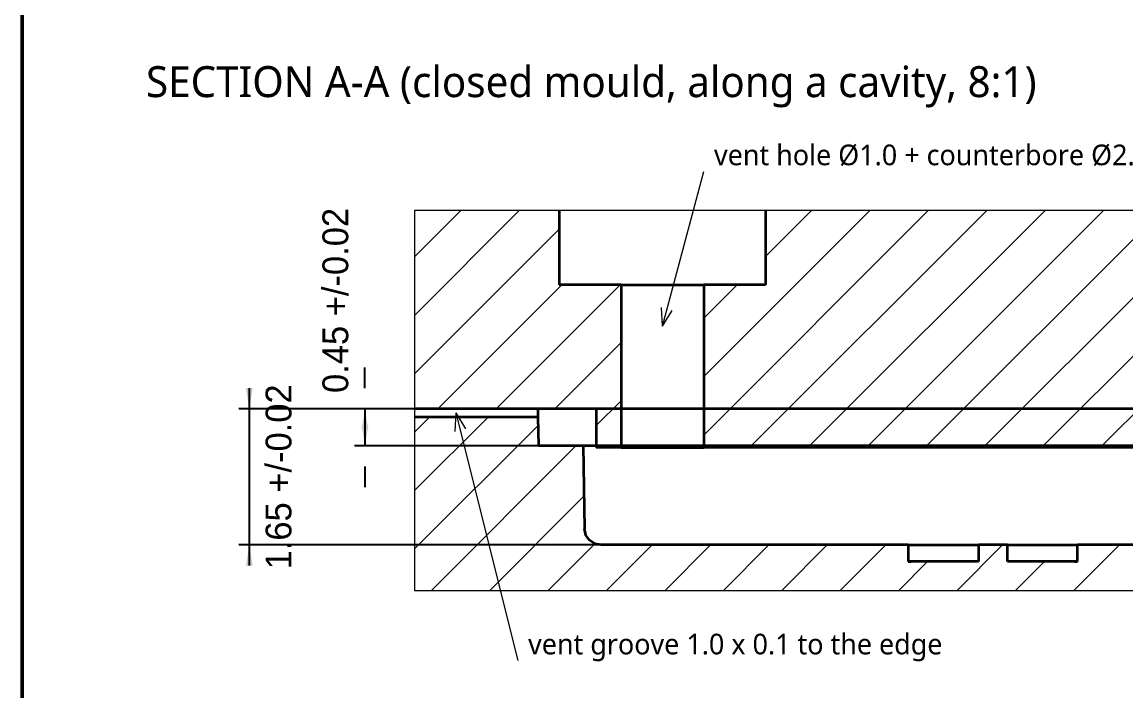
# Model space of a CAD drawing. Header units: millimetres. Extents: x 0 to 420, y 0 to 297.
# Drawn here: x 10 to 116.9, y 139.5 to 204.3 of the extents above; entities that cross this region are included whole.
import ezdxf

# ---------------------------------------------------------------- set-up
doc = ezdxf.new("R2010")
doc.units = ezdxf.units.MM
for name, color, linetype, lineweight in [('BORDER', 7, 'Continuous', 50), ('DIM', 5, 'Continuous', 13), ('HATCH', 8, 'Continuous', 9), ('TEXT', 7, 'Continuous', 18), ('VISIBLE', 7, 'Continuous', 35)]:
    doc.layers.add(name, color=color, linetype=linetype, lineweight=lineweight)
doc.styles.add('OpenSans', font='OpenSans-Regular.ttf')
doc.dimstyles.new('FK8', dxfattribs={"dimtxt": 2.5, "dimasz": 2, "dimexe": 1, "dimexo": 0.8, "dimgap": 0.6, "dimtad": 1, "dimdec": 3, "dimlfac": 0.125, "dimdsep": 46, "dimcen": 2.5, "dimclrd": 5, "dimclre": 5, "dimclrt": 7, "dimazin": 3, "dimtfac": 1, "dimtmove": 0, "dimatfit": 3})

msp = doc.modelspace()

# ---------------------------------------------------------------- linework, layer by layer
at = {"layer": 'BORDER'}
msp.add_lwpolyline([(10, 10), (410, 10), (410, 287), (10, 287)], close=True, dxfattribs=at)
at = {"layer": 'DIM'}
for p, q in [((72, 174.8), (76, 189.8)), ((72, 174.8), (71.9291, 176.5986)), ((72, 174.8), (72.9571, 176.3245)), ((52, 166.4), (51.901, 164.6027)), ((52, 166.4), (58, 142.4)), ((52, 166.4), (52.9331, 164.8608))]:
    msp.add_line(p, q, dxfattribs=at)
at = {"layer": 'HATCH'}
for p, q in [((48, 175.8538), (58.1462, 186)), ((48, 181.5107), (52.4893, 186)), ((76, 164.2558), (97.7442, 186)), ((76, 169.9127), (92.0873, 186)), ((80.441, 163.04), (103.401, 186)), ((82, 181.5696), (86.4304, 186)), ((86.0979, 163.04), (109.0579, 186)), ((91.7547, 163.04), (114.7147, 186)), ((97.4116, 163.04), (120.3716, 186)), ((103.0684, 163.04), (126.0284, 186)), ((108.7253, 163.04), (131.6853, 186)), ((114.3821, 163.04), (137.3421, 186)), ((48, 170.197), (62, 184.197)), ((50.2599, 166.8), (62.2599, 178.8)), ((55.9167, 166.8), (67.9167, 178.8)), ((76, 175.5696), (79.2304, 178.8)), ((61.5736, 166.8), (68, 173.2264)), ((65.6, 165.1696), (68, 167.5696)), ((48, 158.8833), (55.1167, 166)), ((48, 164.5401), (49.4599, 166)), ((48, 153.2264), (59.9652, 165.1916)), ((49.6304, 149.2), (63.6304, 163.2)), ((55.2873, 149.2), (64.4052, 158.3179)), ((60.9442, 149.2), (65.494, 153.7499)), ((66.601, 149.2), (71.001, 153.6)), ((72.2579, 149.2), (76.6579, 153.6)), ((77.9147, 149.2), (82.3147, 153.6)), ((83.5716, 149.2), (87.9716, 153.6)), ((89.2284, 149.2), (93.6284, 153.6)), ((100.5421, 149.2), (104.9421, 153.6)), ((111.8558, 149.2), (116.2558, 153.6)), ((94.8853, 149.2), (97.6853, 152)), ((106.199, 149.2), (108.999, 152))]:
    msp.add_line(p, q, dxfattribs=at)
msp.add_lwpolyline([(48, 149.2), (188, 149.2), (188, 186), (48, 186)], close=True, dxfattribs=at)
at = {"layer": 'VISIBLE'}
for points in [[(62, 186), (62, 178.8)], [(82, 186), (82, 178.8)], [(68, 178.8), (62, 178.8)], [(68, 178.8), (68, 163.04)], [(68, 178.8), (68.1003, 178.8), (68.3961, 178.8), (68.8727, 178.8), (69.506, 178.8), (70.2645, 178.8), (71.1099, 178.8), (72, 178.8), (72.8901, 178.8), (73.7355, 178.8), (74.494, 178.8), (75.1273, 178.8), (75.6039, 178.8), (75.8997, 178.8), (76, 178.8)], [(82, 178.8), (76, 178.8)], [(76, 178.8), (76, 163.04)], [(59.9372, 166.8), (48, 166.8)], [(65.6, 166.8), (48, 166.8)], [(76, 166.8), (74.2015, 166.8), (72.4257, 166.8), (70.6948, 166.8), (69.0306, 166.8), (67.4541, 166.8), (65.985, 166.8), (64.6419, 166.8), (63.4416, 166.8), (62.3992, 166.8), (61.5279, 166.8), (60.8386, 166.8), (60.3399, 166.8), (60.0382, 166.8), (59.9372, 166.8)], [(59.9372, 166.8), (59.9511, 166)], [(65.6, 166.8), (65.6, 163.04)], [(132, 166.8), (76, 166.8)], [(59.9511, 166), (48, 166)], [(59.9511, 166), (60, 163.2)], [(64.32, 163.2), (60, 163.2)], [(64.32, 163.2), (64.4601, 155.1721)], [(76, 163.2), (74.6923, 163.2), (73.401, 163.2), (72.1423, 163.2), (70.9322, 163.2), (69.7859, 163.2), (68.7176, 163.2), (67.741, 163.2), (66.8682, 163.2), (66.1103, 163.2), (65.4767, 163.2), (64.9754, 163.2), (64.6128, 163.2), (64.3934, 163.2), (64.32, 163.2)], [(68, 163.04), (65.6, 163.04)], [(68, 163.04), (68.1003, 163.04), (68.3961, 163.04), (68.8727, 163.04), (69.506, 163.04), (70.2645, 163.04), (71.1099, 163.04), (72, 163.04), (72.8901, 163.04), (73.7355, 163.04), (74.494, 163.04), (75.1273, 163.04), (75.6039, 163.04), (75.8997, 163.04), (76, 163.04)], [(132, 163.2), (76, 163.2)], [(142.4, 163.04), (76, 163.04)], [(66.0599, 153.6), (65.454, 153.7191), (64.9384, 154.0588), (64.5898, 154.5684), (64.4601, 155.1721)], [(95.8059, 153.6), (66.0599, 153.6)], [(95.8059, 153.6), (95.8059, 152)], [(95.8059, 153.6), (95.828, 153.6), (95.8499, 153.6), (95.8716, 153.6), (95.8931, 153.6), (95.9144, 153.6), (95.9355, 153.6), (95.9564, 153.6), (95.9771, 153.6), (95.9977, 153.6), (96.018, 153.6), (96.0381, 153.6), (96.0579, 153.6), (96.0776, 153.6), (96.0971, 153.6)], [(96.0971, 153.6), (102.5941, 153.6)], [(105.4059, 153.6), (102.5941, 153.6)], [(102.5941, 153.6), (102.5941, 152)], [(105.4059, 152), (105.4059, 153.6)], [(105.4059, 153.6), (111.9029, 153.6)], [(111.9029, 153.6), (111.9224, 153.6), (111.9421, 153.6), (111.9619, 153.6), (111.982, 153.6), (112.0023, 153.6), (112.0229, 153.6), (112.0436, 153.6), (112.0645, 153.6), (112.0856, 153.6), (112.1069, 153.6), (112.1284, 153.6), (112.1501, 153.6), (112.172, 153.6), (112.1941, 153.6)], [(141.9401, 153.6), (112.1941, 153.6)], [(112.1941, 152), (112.1941, 153.6)], [(102.5941, 152), (95.8059, 152)], [(95.8059, 152), (95.828, 152), (95.8499, 152), (95.8716, 152), (95.8931, 152), (95.9144, 152), (95.9355, 152), (95.9564, 152), (95.9771, 152), (95.9977, 152), (96.018, 152), (96.0381, 152), (96.0579, 152), (96.0776, 152), (96.0971, 152)], [(112.1941, 152), (105.4059, 152)], [(111.9029, 152), (111.9224, 152), (111.9421, 152), (111.9619, 152), (111.982, 152), (112.0023, 152), (112.0229, 152), (112.0436, 152), (112.0645, 152), (112.0856, 152), (112.1069, 152), (112.1284, 152), (112.1501, 152), (112.172, 152), (112.1941, 152)]]:
    msp.add_lwpolyline(points, dxfattribs=at)

# ---------------------------------------------------------------- texts
at = {"layer": 'TEXT', "style": 'OpenSans'}
for s, height, p in [('SECTION A-A (closed mould, along a cavity, 8:1)', 3, (22, 197)), ('vent hole Ø1.0 + counterbore Ø2.5 through the lid', 2, (77, 190.4)), ('vent groove 1.0 x 0.1 to the edge', 2, (59, 143))]:
    msp.add_text(s, height=height, dxfattribs=at).set_placement(p)

# ---------------------------------------------------------------- dimensions: what is measured, and where the dimension line sits
at = {"layer": 'DIM'}
msp.add_linear_dim(base=(43.2, 166.8), p1=(62, 166.8), p2=(62, 163.2), angle=90, location=(40.35, 177.3), text='<> +/-0.02', dimstyle='FK8', override={"dimtmove": 2}, dxfattribs=at).render()
msp.add_linear_dim(base=(32, 166.8), p1=(62, 166.8), p2=(68.8, 153.6), angle=90, text='<> +/-0.02', dimstyle='FK8', dxfattribs=at).render()

doc.saveas('drawing.dxf')
